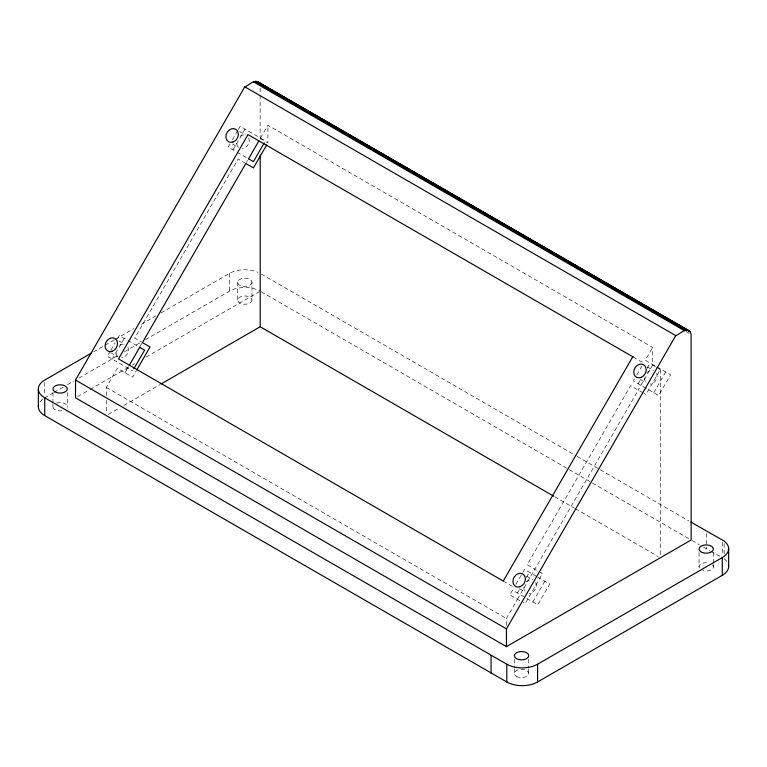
<?xml version="1.0" encoding="UTF-8"?>
<svg xmlns="http://www.w3.org/2000/svg" width="767" height="767" viewBox="0 0 767 767"><rect width="100%" height="100%" fill="white"/><g stroke="black" fill="none" stroke-linecap="round" stroke-linejoin="round"><path stroke-width="0.58" stroke-dasharray="3.83 2.88" d="M110.352 351.085L107.361 356.272L132.633 370.864M110.956 350.049L115.146 342.791M117.543 338.64L119.336 335.534L139.709 347.298M229.956 143.918L228.163 147.034L236.313 151.741M232.353 139.776L237.741 130.448M238.345 129.412L240.138 126.296L265.411 140.888M112.26 359.1L124.235 338.362M233.063 149.862L245.037 129.124M106.287 395.638L106.287 387.412L117.322 368.304L132.633 377.143L136.123 371.113M128.425 366.664L124.944 372.704L127.744 368.035M140.035 346.559L142.355 342.542M246.322 162.46L247.482 160.456M260.512 138.06L267.894 125.28L652.669 347.422L652.669 365.025L638.211 390.058M515.875 584.368L522.193 573.428M522.768 572.431L524.484 569.45L536.718 576.506M634.462 378.956L633.321 380.95L658.613 395.551L670.588 374.814L645.287 360.212L652.669 347.422M636.763 374.977L643.082 364.037M517.409 593.006L519.805 588.864M526.392 577.455L529.383 572.278M638.211 383.768L640.608 379.627M647.195 368.218L650.186 363.04M517.409 599.295L638.297 390.096M506.46 625.498L506.46 618.451L517.495 599.334M656.514 367.24L660.368 369.464L645.91 394.497L643.983 393.385M532.892 601.942L544.867 581.213M653.714 392.723L665.689 371.985M93.488 351.9L114.245 339.915M115.28 339.321L133.957 328.535M141.224 324.345L155.749 315.956M160.936 312.965L229.419 273.426A21.764 12.569 0 0 1 258.057 272.343M44.726 397.824L53.028 393.03M54.064 392.436L63.402 387.047M67.554 384.65L73.776 381.055M78.963 378.054L118.396 355.294M124.618 351.698L141.224 342.111M145.375 339.723L229.419 291.192A21.764 12.569 0 0 1 260.195 291.192M77.582 396.625L88.991 390.039M90.036 389.444L128.425 367.278M132.576 364.881L134.647 363.683M146.066 357.086L259.16 291.796M108.358 414.41L119.719 407.843M123.851 405.465L160.006 384.583M240.378 136.114L241.931 135.289A7.181 5.868 -60 0 1 245.143 135.002M119.575 345.351L121.128 344.527A7.181 5.868 -60 0 1 124.34 344.23M703.435 547.092L709.686 550.629M710.731 551.205L720.175 556.42M685.899 331.507L689.006 333.3M260.195 138.434L267.894 142.873L267.894 125.28M652.669 365.025L655.555 366.684M633.283 357.048L642.669 362.465M239.649 131.55L245.584 134.973M647.511 367.019L653.446 370.451M232.468 143.985L238.403 147.417M640.33 379.464L646.265 382.896M237.137 152.211L247.52 158.213M245.747 163.467L238.125 159.066L134.733 338.142L141.406 341.996M643.053 392.848L630.599 385.657L527.207 564.733L542.518 573.572L525.107 603.734L523.18 602.622M261.231 274.02L576.055 455.78M577.091 456.375L688.929 520.946M261.231 291.796L691 539.92M692.045 540.514L699.293 544.704M554.618 496.719L574.32 508.099M575.355 508.694L658.287 556.574M537.533 576.976L549.766 584.042L537.792 604.77L512.519 590.178L509.796 594.895L522.25 602.085M118.847 340.778L124.781 344.21M526.708 576.257L532.643 579.689M110.678 352.647L117.6 356.655M519.527 588.701L525.462 592.124M503.267 581.07L514.149 587.349M106.287 387.412L506.46 618.451M644.654 377.815L644.711 379.569A7.181 5.868 -60 0 0 646.063 382.493M523.851 587.052L523.909 588.807A7.181 5.868 -60 0 0 525.261 591.731M260.138 88.08L260.138 94.053M260.138 95.252L260.147 139.46M724.153 543.41L724.153 556.439M722.274 542.173L722.274 555.203M713.415 552.614L713.415 563.285M713.415 564.464L713.415 566.832M706.541 533.487L706.541 548.884M699.053 552.614L699.053 566.832M660.368 369.464L660.368 556.583M528.722 659.246L528.722 667.539M528.722 668.728L528.722 673.464M514.36 659.246L514.36 667.539M514.36 668.728L514.36 673.464M251.988 282.314A7.181 4.151 0 0 1 241.221 285.899A7.181 4.151 0 0 1 241.221 278.718A7.181 4.151 0 0 1 251.988 282.314L251.988 300.079A7.181 4.151 0 0 1 241.221 303.674A7.181 4.151 0 0 1 241.221 296.493A7.181 4.151 0 0 1 251.988 300.079M237.626 282.314L237.626 300.079M229.419 273.426L229.419 291.192M106.287 400.336L106.287 413.25M67.295 392.493L67.295 406.711M52.933 392.493L52.933 403.154M52.933 404.343L52.933 406.711M44.726 382.426L44.726 395.456M40.009 401.908A21.764 12.569 0 0 1 42.847 399.061M56.528 403.126A7.181 4.151 0 0 1 64.486 403.423A7.181 4.151 0 0 1 67.055 407.785M61.974 410.719A7.181 4.151 0 0 1 54.419 409.233A7.181 4.151 0 0 1 53.891 404.64M712.457 564.761A7.181 4.151 0 0 1 711.306 569.766A7.181 4.151 0 0 1 702.639 570.427M699.293 567.906A7.181 4.151 0 0 1 708.094 562.834M724.153 558.807A21.764 12.569 0 0 1 726.991 561.655M127.83 347.077A7.181 5.868 -60 0 1 128.31 348.678L128.377 350.433A7.181 5.868 -60 0 1 124.781 356.655L123.238 357.47A7.181 5.868 -60 0 1 121.608 357.853M117.399 356.252A7.181 5.868 -60 0 1 116.057 353.328L115.99 351.574A7.181 5.868 -60 0 1 116.344 349.781M535.692 582.556A7.181 5.868 -60 0 1 536.171 584.157L536.238 585.911A7.181 5.868 -60 0 1 532.643 592.124L531.1 592.949A7.181 5.868 -60 0 1 529.47 593.332M526.066 582.038A7.181 5.868 -60 0 1 527.437 580.83L528.99 580.005A7.181 5.868 -60 0 1 532.202 579.708M248.633 137.849A7.181 5.868 -60 0 1 249.112 139.441L249.179 141.195A7.181 5.868 -60 0 1 245.584 147.417L244.04 148.242A7.181 5.868 -60 0 1 242.41 148.616M238.201 147.015A7.181 5.868 -60 0 1 236.85 144.091L236.792 142.336A7.181 5.868 -60 0 1 237.147 140.543M656.494 373.318A7.181 5.868 -60 0 1 656.974 374.919L657.041 376.674A7.181 5.868 -60 0 1 653.446 382.896L651.902 383.711A7.181 5.868 -60 0 1 650.272 384.094M646.869 372.8A7.181 5.868 -60 0 1 648.24 371.592L649.793 370.768A7.181 5.868 -60 0 1 653.005 370.471M516.459 676.398A7.181 4.151 0 0 0 528.482 674.538A7.181 4.151 0 0 0 519.681 669.466A7.181 4.151 0 0 0 516.459 676.398"/><path stroke-width="1.15" d="M75.511 380.058L244.807 86.815C249.007 85.492 253.091 79.73 257.942 81.839L688.891 330.644L690.559 332.562L691.086 334.498L691.144 539.997L506.46 646.629L75.511 397.824L75.511 380.058L506.46 628.863L506.46 646.629M129.374 365.207L139.709 347.298M142.432 342.59L245.823 163.515L253.436 167.906L266.734 144.877M248.546 158.798L258.882 140.888M133.832 368.783L144.608 350.126L139.517 347.183M264.212 142.959L253.436 161.626L248.345 158.683M136.699 370.106L150.054 346.981L142.355 342.542M632.775 356.751L503.267 581.07L118.492 358.918L248 134.608L633.283 357.048M506.46 628.863L675.756 335.62C679.955 334.297 684.039 328.535 688.891 330.644M91.417 353.098L44.726 380.058A21.764 12.569 0 0 0 44.726 397.824L44.726 415.599L506.805 681.978A21.764 12.569 0 0 0 537.581 681.978L722.274 575.346A21.764 12.569 0 0 0 728.468 564.819M161.032 383.989L260.195 326.742L553.582 496.124M44.726 397.824L506.805 664.203A21.764 12.569 0 0 0 537.581 664.203L722.274 557.571A21.764 12.569 0 0 0 724.153 541.042L691 522.145M257.185 81.503L689.562 331.133M256.351 81.34L690.118 331.775M255.449 81.35L686.398 330.155M254.5 81.523L685.439 330.328M253.513 81.868L684.461 330.673M244.807 86.815L675.756 335.62M257.942 81.839L259.169 82.97M728.65 548.693L728.65 566.458M722.274 557.571L722.274 575.346M537.581 664.203L537.581 681.978M506.805 664.203L506.805 681.978M491.062 655.517L491.062 673.292M260.195 155.116L260.195 326.742M38.35 388.936L38.35 406.711M44.726 415.599A21.764 12.569 0 0 1 38.532 405.072M56.528 392.531A7.181 4.151 0 0 0 67.295 388.936A7.181 4.151 0 0 0 56.528 385.35A7.181 4.151 0 0 0 56.528 392.531M516.459 658.623A7.181 4.151 0 0 0 528.482 656.773A7.181 4.151 0 0 0 519.681 651.691A7.181 4.151 0 0 0 516.459 658.623M702.639 552.652A7.181 4.151 0 0 0 713.415 549.067A7.181 4.151 0 0 0 702.639 545.471A7.181 4.151 0 0 0 702.639 552.652M112.356 351.19A7.181 5.868 -60 0 0 116.085 339.465A7.181 5.868 -60 0 0 105.463 343.491A7.181 5.868 -60 0 0 112.356 351.19M520.218 586.669A7.181 5.868 -60 0 0 523.947 574.943A7.181 5.868 -60 0 0 513.324 578.97A7.181 5.868 -60 0 0 520.218 586.669M641.02 377.431A7.181 5.868 -60 0 0 644.75 365.706A7.181 5.868 -60 0 0 634.127 369.732A7.181 5.868 -60 0 0 641.02 377.431M233.158 141.953A7.181 5.868 -60 0 0 236.888 130.237A7.181 5.868 -60 0 0 226.265 134.263A7.181 5.868 -60 0 0 233.158 141.953"/></g></svg>
